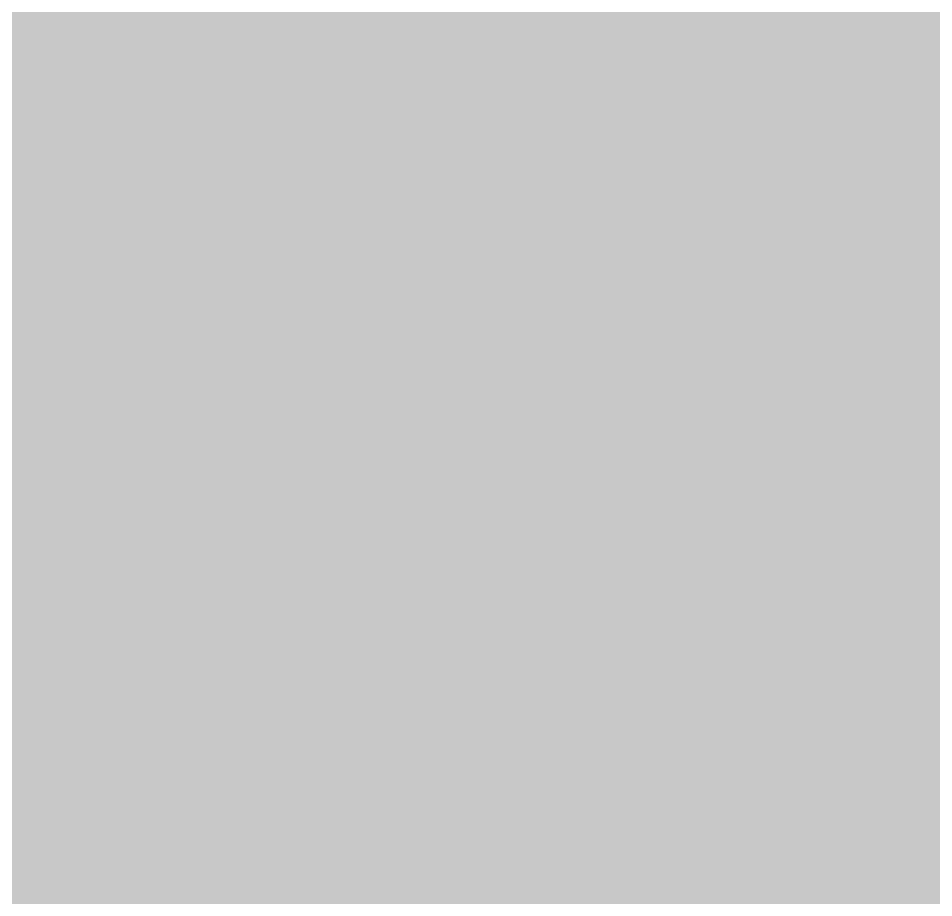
# Model space of a CAD drawing. Header units: inches. Extents: x 22 to 371, y 55 to 284.
# Drawn here: x 89.3116 to 89.5075, y 99.9092 to 100.0973 of the extents above; entities that cross this region are included whole.
import ezdxf

# ---------------------------------------------------------------- set-up
doc = ezdxf.new("R2010")
doc.units = ezdxf.units.IN
for name, color, linetype in [('Bottom Solder', 6, 'Continuous'), ('Top Layer', 1, 'Continuous'), ('Top Paste', 8, 'Continuous'), ('Top Solder', 216, 'Continuous')]:
    doc.layers.add(name, color=color, linetype=linetype)

# ---------------------------------------------------------------- blocks, each defined once
blk = doc.blocks.new('C___1206_413')
at = {"layer": 'Top Layer'}
blk.add_hatch(color=1, dxfattribs=at).paths.add_polyline_path([(0.50801, 0.88899), (2.03201, 0.88899), (2.03201, -0.88901), (0.50801, -0.88901)])
at = {"layer": 'Top Paste'}
blk.add_hatch(color=8, dxfattribs=at).paths.add_polyline_path([(0.50801, 0.88899), (2.03201, 0.88899), (2.03201, -0.88901), (0.50801, -0.88901)])
at = {"layer": 'Top Solder'}
blk.add_hatch(color=216, dxfattribs=at).paths.add_polyline_path([(0.40641, 0.99059), (2.13361, 0.99059), (2.13361, -0.99061), (0.40641, -0.99061)])

msp = doc.modelspace()

# ---------------------------------------------------------------- hatches: boundary and pattern name
at = {"layer": 'Bottom Solder'}
h = msp.add_hatch(color=6, dxfattribs=at)
edge = h.paths.add_edge_path()
edge.add_arc((89.399, 100.40264), 0.4016, 0, 360)
at = {"layer": 'Top Layer'}
msp.add_hatch(color=1, dxfattribs=at).paths.add_polyline_path([(110.0836, 108.0008), (110.0836, 95.8088), (108.47023, 95.8088), (108.47023, 99.99221), (108.33661, 100.42546), (108.33661, 100.93054), (108.17621, 100.93054), (107.65608, 101.66202), (107.65608, 102.6668), (104.9782, 102.6668), (104.9782, 95.77034), (98.2091, 95.77034), (98.2091, 101.62576), (95.7324, 101.62576), (95.7324, 103.46726), (91.2876, 103.46726), (91.2876, 98.01393), (90.96648, 98.01393), (90.96648, 98.03037), (89.75848, 98.03037), (89.75848, 98.00535), (89.23885, 98.00535), (89.04246, 98.03037), (89.04246, 98.70542), (89.04151, 98.71021), (89.04151, 98.95539), (89.03748, 98.95539), (89.03748, 110.4764), (110.0836, 110.4764)])
at = {"layer": 'Top Solder'}
h = msp.add_hatch(color=216, dxfattribs=at)
edge = h.paths.add_edge_path()
edge.add_arc((89.399, 100.40264), 0.4016, 0, 360)

# ---------------------------------------------------------------- block references
msp.add_blockref('C___1206_413', (88.91249, 100.35577))

doc.saveas('drawing.dxf')
